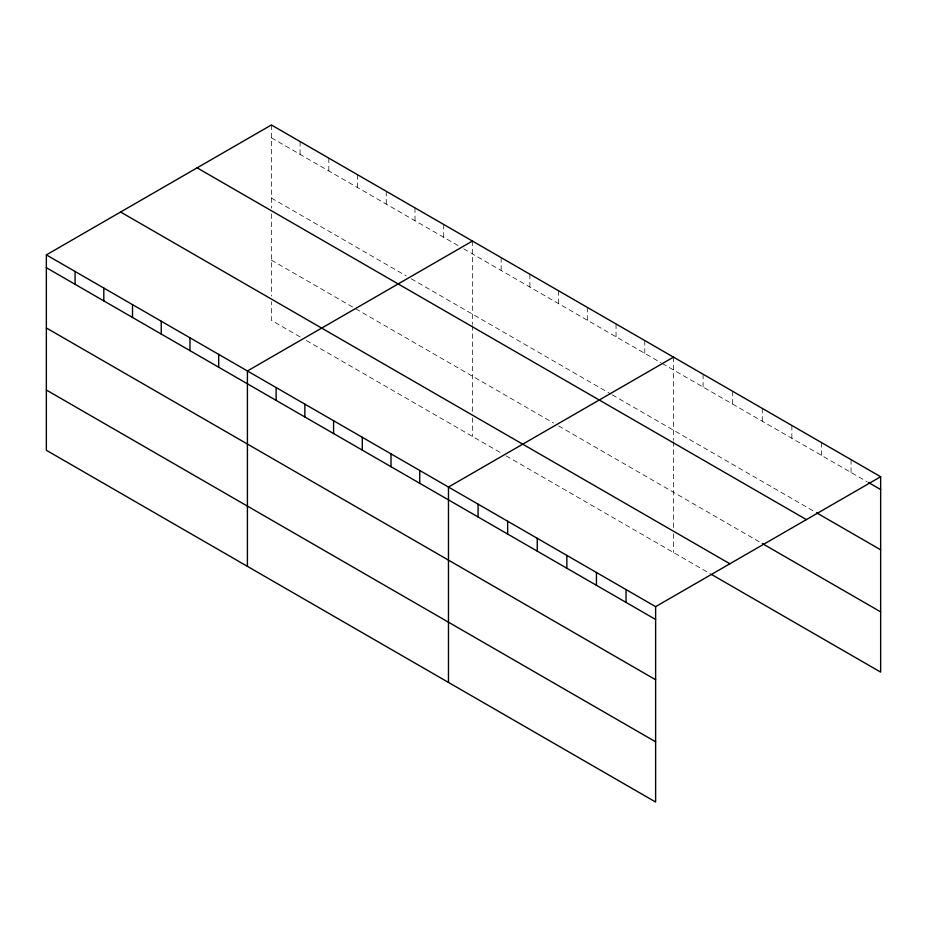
<?xml version="1.0" encoding="UTF-8"?>
<svg xmlns="http://www.w3.org/2000/svg" width="927" height="927" viewBox="0 0 927 927"><rect width="100%" height="100%" fill="white"/><g stroke="black" fill="none" stroke-linecap="round" stroke-linejoin="round"><path stroke-width="0.7" stroke-dasharray="4.63 3.48" d="M271.379 137.799L458.703 245.956M463.697 248.842L661.009 362.758M662.26 363.477L867.081 481.727M271.379 198.042L406.246 275.91M411.24 278.795L611.055 394.16M612.307 394.879L815.297 512.075M271.379 260.105L553.604 423.06M558.61 425.933L761.044 542.816M300.093 336.93L271.379 320.348L271.379 301.704M306.339 340.533L501.159 453.013M506.154 455.899L710.488 573.871M851.056 459.653L851.056 472.48M821.461 442.561L821.461 455.389M791.867 425.481L791.867 438.309M762.272 408.39L762.272 421.217M732.678 391.31L732.678 404.137M703.095 374.218L703.095 387.046M673.5 357.138L673.5 440.313M673.5 441.75L673.5 528.123M673.5 533.871L673.5 552.515M644.775 340.557L644.775 353.384M616.049 323.963L616.049 336.802M587.324 307.382L587.324 320.221M558.61 290.8L558.61 303.627M529.885 274.218L529.885 287.046M501.159 257.636L501.159 270.464M472.434 241.055L472.434 324.23M472.434 325.667L472.434 412.052M472.434 417.787L472.434 436.432M443.709 224.473L443.709 237.3M414.995 207.891L414.995 220.719M386.269 191.31L386.269 204.137M357.544 174.716L357.544 187.555M328.818 158.135L328.818 170.962M300.093 141.553L300.093 154.38M271.379 124.971L271.379 208.146M271.379 213.917L271.379 295.968"/><path stroke-width="1.39" d="M655.621 679.723L655.621 606.652L46.35 254.89L46.35 450.267L655.621 802.029L655.621 679.723L46.35 327.961M46.35 254.89L271.379 124.971L880.65 476.733L880.65 672.11L711.716 574.578M472.434 241.055L247.416 370.974L247.416 566.351M673.5 357.138L448.471 487.057L448.471 682.434M655.621 606.652L880.65 476.733M868.321 482.446L880.65 489.56M816.536 512.782L880.65 549.804M197.115 167.845L806.397 519.607M762.272 543.523L880.65 611.866M120.603 212.016L729.885 563.778M46.35 267.718L655.621 619.479M46.35 390.024L655.621 741.785M626.026 589.56L626.026 602.399M596.443 572.48L596.443 585.308M566.849 555.389L566.849 568.228M537.254 538.309L537.254 551.136M507.66 521.229L507.66 534.056M478.065 504.137L478.065 516.965M419.746 470.464L419.746 483.303M391.02 453.882L391.02 466.71M362.306 437.301L362.306 450.128M333.581 420.719L333.581 433.546M304.856 404.137L304.856 416.965M276.13 387.556L276.13 400.383M218.691 354.392L218.691 367.219M189.965 337.81L189.965 350.638M161.24 321.217L161.24 334.056M132.515 304.635L132.515 317.463M103.801 288.054L103.801 300.881M75.075 271.472L75.075 284.299"/></g></svg>
